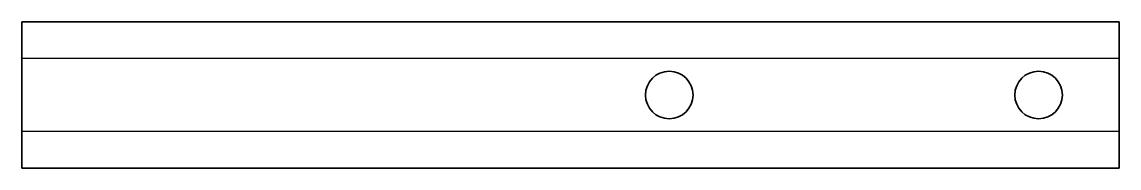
# Model space of a CAD drawing. Header units: millimetres. Extents: x 0 to 150, y 0 to 20.
import ezdxf

# ---------------------------------------------------------------- set-up
doc = ezdxf.new("R2010")
doc.units = ezdxf.units.MM
doc.layers.add('SIMUMAK Visible (ISO)', color=7, linetype='Continuous', lineweight=35)
doc.layers.add('SIMUMAK Visible Narrow (ISO)', color=7, linetype='Continuous', lineweight=25)

# ---------------------------------------------------------------- blocks, each defined once
blk = doc.blocks.new('SIL-027-TUBM-01_Sheet_6_SIL-027-TUBM-01')
at = {"layer": 'SIMUMAK Visible (ISO)'}
for p, q in [((-75, 5), (-75, 10)), ((75, 10), (-75, 10)), ((75, 5), (75, 10)), ((-75, 5), (-75, -5)), ((75, 5), (75, -5)), ((-75, -10), (-75, -5)), ((75, -10), (75, -5)), ((75, -10), (-75, -10))]:
    blk.add_line(p, q, dxfattribs=at)
for centre in [(13.5, 0), (64, 0)]:
    blk.add_circle(centre, 3.25, dxfattribs=at)
at = {"layer": 'SIMUMAK Visible Narrow (ISO)'}
for p, q in [((75, 5), (-75, 5)), ((75, -5), (-75, -5))]:
    blk.add_line(p, q, dxfattribs=at)

msp = doc.modelspace()

# ---------------------------------------------------------------- block references
msp.add_blockref('SIL-027-TUBM-01_Sheet_6_SIL-027-TUBM-01', (75, 10))

doc.saveas('drawing.dxf')
